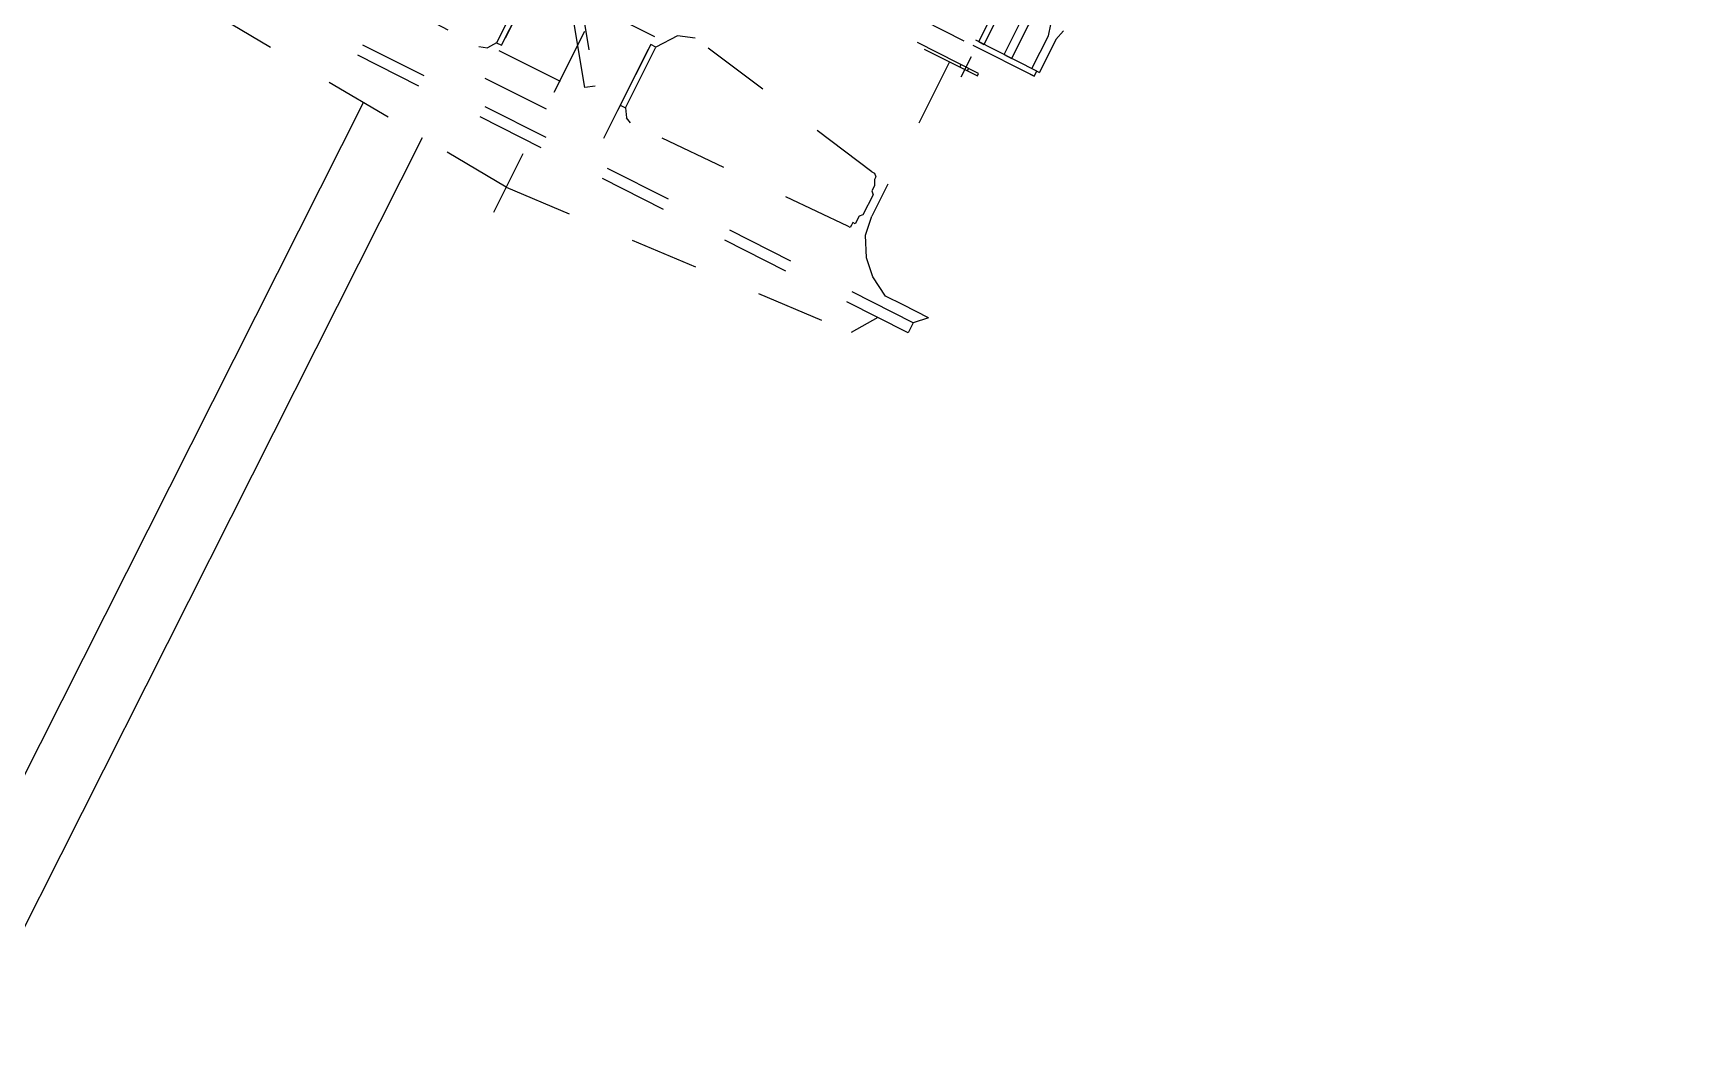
# Model space of a CAD drawing. Header units: metres. Extents: x 0 to 547597, y 0 to 1844684.
# Drawn here: x 543437.15 to 543439.563, y 1844540.549 to 1844542.029 of the extents above; entities that cross this region are included whole.
import ezdxf

# ---------------------------------------------------------------- set-up
doc = ezdxf.new("R2010")
doc.units = ezdxf.units.M
doc.linetypes.add('DASHED', pattern=[0.75, 0.5, -0.25])
for name, color, linetype in [('5_Thep', 4, 'Continuous'), ('TB220kVtuonglai', 8, 'DASHED'), ('TUONG RAO', 61, 'Continuous')]:
    doc.layers.add(name, color=color, linetype=linetype)

# ---------------------------------------------------------------- blocks, each defined once
blk = doc.blocks.new('MBA220-MB')
at = {"color": 1}
for points in [[(925.8, 2855.9), (925.8, 2814.5)], [(925.8, 2855.9), (942.3, 2839.3), (958.8, 2839.3)], [(297.6, 2843.5), (462.9, 2843.5), (479.4, 2839.3), (533.2, 2839.3)], [(533.2, 2826.9), (479.4, 2826.9), (462.9, 2822.8), (297.6, 2822.8)], [(533.2, 2826.9), (533.2, 2831.1), (533.2, 2835.2), (533.2, 2839.3)], [(541.4, 2835.2), (533.2, 2835.2), (533.2, 1620.1)], [(541.4, 2835.2), (533.2, 2835.2), (533.2, 1620.1)], [(541.4, 1620.1), (541.4, 2835.2)], [(541.4, 1620.1), (541.4, 2835.2)], [(541.4, 1620.1), (541.4, 2835.2), (541.4, 1620.1)], [(942.3, 2839.3), (942.3, 1591.2)], [(958.8, 2839.3), (958.8, 1591.2)], [(925.8, 2814.5), (925.8, 2785.6), (909.2, 2756.7), (888.6, 2736), (859.7, 2719.5), (830.7, 2715.3)], [(297.6, 2798), (462.9, 2798), (479.4, 2793.9), (533.2, 2793.9)], [(297.6, 2798), (462.9, 2798), (479.4, 2793.9), (533.2, 2793.9)], [(533.2, 2781.5), (479.4, 2781.5), (462.9, 2781.5), (297.6, 2781.5)], [(533.2, 2781.5), (479.4, 2781.5), (462.9, 2781.5), (297.6, 2781.5)], [(533.2, 2781.5), (533.2, 2785.6), (533.2, 2789.7), (533.2, 2793.9)], [(533.2, 2781.5), (533.2, 2785.6), (533.2, 2789.7), (533.2, 2793.9)], [(958.8, 2789.7), (996, 2764.9)], [(297.6, 2752.5), (462.9, 2752.5), (479.4, 2748.4), (533.2, 2748.4)], [(297.6, 2752.5), (462.9, 2752.5), (479.4, 2748.4), (533.2, 2748.4)], [(578.6, 1673.8), (578.6, 2760.8), (574.5, 2760.8), (574.5, 1673.8), (578.6, 1673.8)], [(1033.2, 2219.4), (996, 2764.9)], [(533.2, 2740.1), (479.4, 2740.1), (462.9, 2736), (297.6, 2736)], [(533.2, 2740.1), (479.4, 2740.1), (462.9, 2736), (297.6, 2736)], [(533.2, 2740.1), (533.2, 2740.1), (533.2, 2748.4), (533.2, 2748.4)], [(533.2, 2740.1), (533.2, 2740.1), (533.2, 2748.4), (533.2, 2748.4)], [(557.9, 2740.1), (591, 2740.1)], [(574.5, 2744.3), (578.6, 2744.3)], [(574.5, 2731.9), (578.6, 2731.9)], [(578.6, 2715.3), (830.7, 2715.3)], [(772.9, 2686.4), (715, 2368.2), (723.3, 2343.4), (752.2, 2322.7)], [(772.9, 2686.4), (772.9, 2690.5), (777, 2694.7), (777, 2694.7), (781.1, 2694.7), (789.4, 2698.8), (797.7, 2698.8), (801.8, 2702.9), (834.9, 2702.9), (839, 2698.8), (851.4, 2698.8), (851.4, 2694.7), (855.5, 2694.7), (859.7, 2694.7), (859.7, 2690.5)], [(859.7, 2690.5), (867.9, 2339.2), (863.8, 2331)], [(851.4, 2314.5), (851.4, 2322.7), (752.2, 2322.7), (752.2, 2314.5), (851.4, 2314.5)], [(851.4, 2322.7), (863.8, 2331)], [(905.1, 2120.2), (905.1, 2314.5), (715, 2314.5), (715, 2120.2), (905.1, 2120.2)], [(739.8, 2173.9), (739.8, 2120.2), (859.7, 2120.2), (859.7, 2314.5), (739.8, 2314.5), (739.8, 2194.6)], [(727.4, 2165.7), (719.1, 2178.1), (843.1, 2269), (851.4, 2256.6), (727.4, 2165.7)], [(578.6, 2219.4), (1074.6, 2219.4)], [(1033.2, 2219.4), (996, 1669.7), (958.8, 1640.8)], [(851.4, 2111.9), (851.4, 2120.2), (752.2, 2120.2), (752.2, 2111.9), (851.4, 2111.9)], [(851.4, 2111.9), (863.8, 2103.7)], [(859.7, 1740), (867.9, 2091.3), (863.8, 2103.7)]]:
    blk.add_lwpolyline(points, dxfattribs=at)
blk = doc.blocks.new('mb moiTQK')
at = {"layer": 'TUONG RAO'}
for p, q in [((-50.5126, -80.4325), (-53.028, -80.4325)), ((-50.6126, -80.5325), (-53.0348, -80.5325))]:
    blk.add_line(p, q, dxfattribs=at)
at = {"layer": 'TB220kVtuonglai', "ltscale": 3000, "xscale": 0.001, "yscale": 0.001, "zscale": 0.001}
blk.add_blockref('MBA220-MB', (-54.0517, -82.5102), dxfattribs=at)
blk = doc.blocks.new('ACAD-DinhViTuyenDz220kV')
blk.add_circle((543470.1879, 1844560.0696), 117.5514)
at = {"layer": '5_Thep', "rotation": 243.2403583287449}
blk.add_blockref('mb moiTQK', (543485.661, 1844458.313), dxfattribs=at)

msp = doc.modelspace()

# ---------------------------------------------------------------- block references
msp.add_blockref('ACAD-DinhViTuyenDz220kV', (0, 0))

doc.saveas('drawing.dxf')
